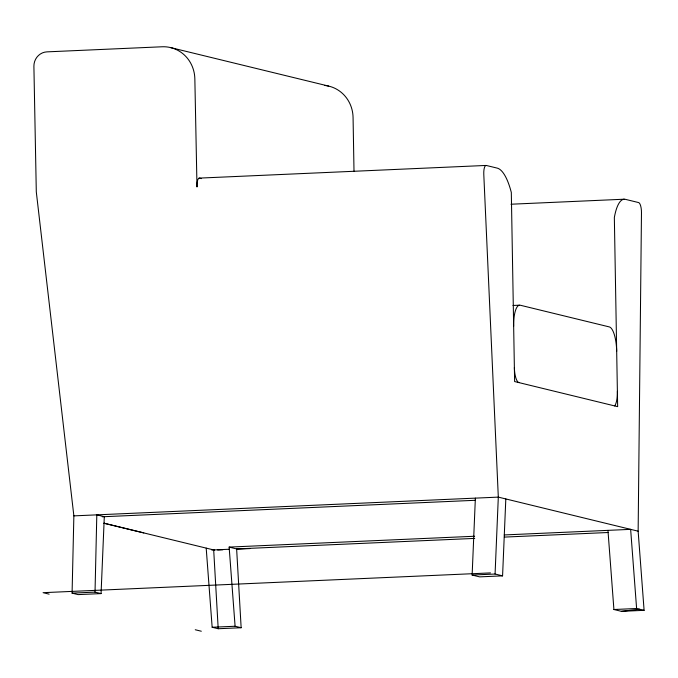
<?xml version="1.0" encoding="UTF-8"?>
<svg xmlns="http://www.w3.org/2000/svg" width="678" height="678" viewBox="0 0 678 678"><rect width="100%" height="100%" fill="white"/><g stroke="black" fill="none" stroke-linecap="round" stroke-linejoin="round"><path stroke-width="1.02" d="M607.954 530.357L613.912 609.514L621.404 611.336L644.1 610.336L638.142 531.188L641.473 212.739A8.755 2.653 87.5 0 0 638.651 202.578L625.353 199.332A43.468 13.17 87.5 0 0 614.344 217.553L617.65 406.647L514.619 381.553L511.314 192.45A58.994 17.874 87.5 0 0 497.152 168.102L486.287 165.457A8.755 2.653 87.5 0 0 483.787 174.322L498.313 497.118L495.076 574.029L502.576 575.859L505.813 498.949M101.064 593.597L95.022 592.123L96.81 514.856L104.302 516.687L101.064 593.597L78.123 594.606L72.08 593.14L73.868 515.873L36.298 191.891L33.9 66.334A13.933 13.229 -76.3 0 1 46.926 51.867L162.11 46.774A33.773 32.061 -76.3 0 1 194.849 79.004L196.993 186.992A8.755 2.653 87.5 0 1 199.493 178.128L201.468 178.602M502.576 575.859L479.626 576.868L472.134 575.046L475.371 498.135M621.353 611.327L639.498 609.217M199.129 178.119L485.914 165.449M510.983 204.222L624.218 199.213M512.975 305.473L519.331 305.193M73.868 515.873L498.313 497.118L638.142 531.188M102.217 516.78L475.464 500.288M229.139 547.095L236.63 548.926L241.148 627.726L235.096 626.252L229.139 547.095L474.625 536.247M504.254 534.942L630.642 529.357L636.608 608.513L644.1 610.336M211.79 550.019L229.334 549.248M236.63 548.926L474.71 538.4M504.339 537.095L608.039 532.51M217.672 550.002L222.884 549.773M236.444 549.18L250.004 548.578M490.482 572.91L43.087 592.674L49.138 594.148M472.134 575.046L495.076 574.029M72.08 593.14L95.022 592.123M143.77 532.9L103.87 523.196L206.197 548.112L212.155 627.26L235.096 626.252M613.912 609.514L636.608 608.513M212.155 627.26L218.206 628.735L241.148 627.726M170.449 47.553L328.669 86.106M206.197 548.112L214.545 550.146M195.264 629.752L201.307 631.226M213.689 549.934L218.206 628.735M354.009 171.517L353.069 117.548A33.773 32.061 -76.3 0 0 324.533 85.428M513.653 326.288A22.849 6.924 87.5 0 1 520.238 305.219L609.302 326.915A22.849 6.924 87.5 0 1 616.683 351.39M518.916 382.595A14.069 4.263 87.5 0 1 514.373 367.535M617.378 391.316A17.128 5.187 87.5 0 1 614.709 405.936"/></g></svg>
